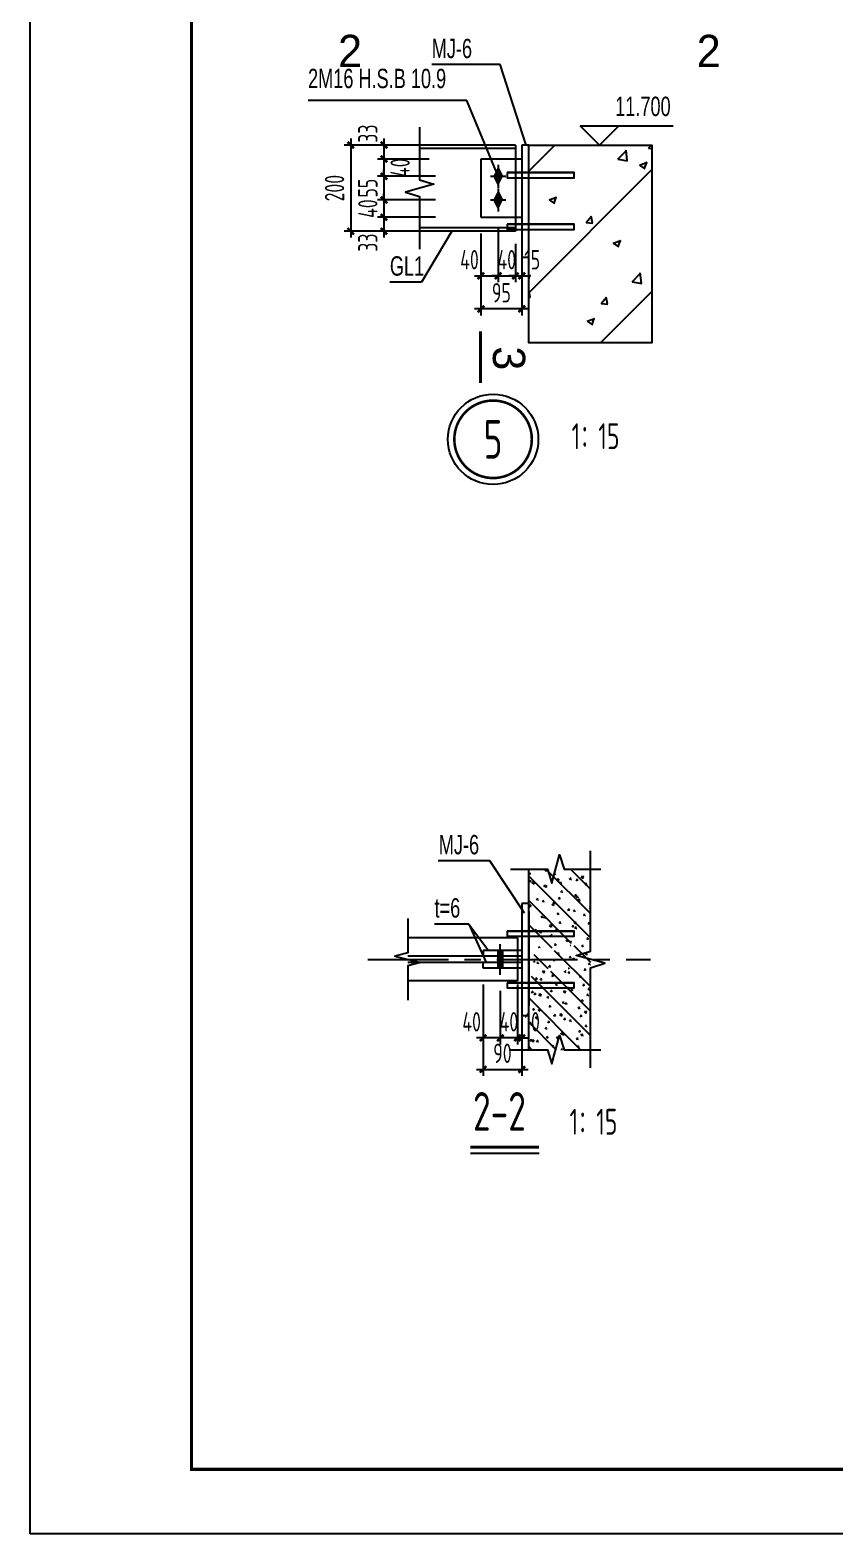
# Model space of a CAD drawing. Extents: x -803796 to -501762, y -1479216 to -846035.
# Drawn here: x -590862 to -572166, y -1479216 to -1444285 of the extents above; entities that cross this region are included whole.
import ezdxf
from ezdxf.enums import TextEntityAlignment as Align

# ---------------------------------------------------------------- set-up
doc = ezdxf.new("R2010")
doc.units = 0
doc.header["$LTSCALE"] = 1500
doc.linetypes.add('CENTER', pattern=[2, 1.25, -0.25, 0.25, -0.25])
doc.linetypes.add('DASHED', pattern=[19.05, 12.7, -6.35])
doc.layers.get('0').update_dxf_attribs({"linetype": 'CONTINUOUS'})
doc.layers.get('Defpoints').update_dxf_attribs({"linetype": 'CONTINUOUS'})
for name, color, linetype in [('AR-INT DECO', 140, 'CONTINUOUS'), ('AXIS', 253, 'CENTER'), ('BORDER', 7, 'CONTINUOUS'), ('DIM', 3, 'CONTINUOUS'), ('HATCH', 254, 'CONTINUOUS'), ('NUM', 7, 'CONTINUOUS'), ('STXT_GB_THIN', 2, 'CONTINUOUS'), ('STXT_GB_TNDSH', 6, 'DASHED'), ('STXT_GEN_PDX', 7, 'CONTINUOUS'), ('STXT_LS_THIN', 8, 'CONTINUOUS'), ('STXT_XG_END_THIN', 2, 'CONTINUOUS'), ('STXT_XG_THIN', 2, 'CONTINUOUS'), ('STXT_XG_TNDSH', 6, 'DASHED'), ('TEXT', 7, 'CONTINUOUS'), ('THICK', 6, 'CONTINUOUS'), ('THIN', 7, 'CONTINUOUS')]:
    doc.layers.add(name, color=color, linetype=linetype)
doc.styles.add('TSSD_Dimension', font='Tssdeng.shx', dxfattribs={"width": 0.7, "bigfont": 'hztxt.shx'})
doc.styles.add('TSSD_Label', font='tj03-romans1.shx', dxfattribs={"width": 0.7, "bigfont": 'hztxt.shx'})
doc.styles.add('TSSD_NORM', font='tssdeng.shx', dxfattribs={"width": 0.7, "bigfont": 'hztxt.shx'})
doc.styles.add('TSSD_Num', font='tssdeng.shx', dxfattribs={"width": 0.7, "bigfont": 'hztxt.shx'})
doc.dimstyles.new('TSSD_15_150', dxfattribs={"dimtxt": 450, "dimasz": 150, "dimexe": 150, "dimexo": 375, "dimgap": 150, "dimtad": 1, "dimdec": 0, "dimlfac": 0.1, "dimzin": 0, "dimdsep": 46, "dimtxsty": 'TSSD_Dimension', "dimblk": 'ARCHTICK', "dimblk1": 'ARCHTICK', "dimblk2": 'ARCHTICK', "dimcen": 0, "dimdle": 150, "dimclrt": 7, "dimadec": 0, "dimazin": 0, "dimtfac": 1, "dimtdec": 0, "dimtix": 1, "dimtmove": 2, "dimatfit": 3, "dimfxl": 1, "dimtolj": 1, "dimtzin": 0, "dimarcsym": 0})

# ---------------------------------------------------------------- blocks, each defined once
blk = doc.blocks.new('A$C01594A37')
at = {"layer": 'AR-INT DECO'}
for p, q in [((-125, 2336), (-125, 782)), ((-5, 2336), (-5, 782)), ((1075, 2336), (1075, 782)), ((1195, 2336), (1195, 782))]:
    blk.add_line(p, q, dxfattribs=at)
for points in [[(-125, 2336), (-5, 2336), (-5, 782), (-125, 782)], [(1075, 2336), (1195, 2336), (1195, 782), (1075, 782)], [(-765, 1994), (1835, 1994), (1835, 1834), (-765, 1834)]]:
    blk.add_lwpolyline(points, close=True, dxfattribs=at)
blk = doc.blocks.new('ts_idx2')
at = {"color": 0, "linetype": 'ByBlock', "lineweight": -2, "const_width": 0.0333}
blk.add_lwpolyline([(-0.5, 0, 1), (0.5, 0, 1)], format="xyb", close=True, dxfattribs=at)
at = {"color": 0, "linetype": 'ByBlock', "lineweight": -2}
blk.add_circle((0, 0), 0.583, dxfattribs=at)
at = {"color": 0, "linetype": 'ByBlock', "lineweight": -2, "style": 'TSSD_Num', "width": 0.7}
blk.add_attdef('A', text='', height=0.5, dxfattribs=at).set_placement((0, 0), align=Align.MIDDLE_CENTER)
blk = doc.blocks.new('_ArchTick')
at = {"color": 0, "linetype": 'ByBlock', "const_width": 0.4}
blk.add_lwpolyline([(-0.5, -0.5), (0.5, 0.5)], dxfattribs=at)
blk = doc.blocks.new('*D870')
at = {"layer": 'Defpoints', "color": 0, "transparency": 16777216}
for p in [(-579989, -1448502), (-580389, -1448632), (-579989, -1449994)]:
    blk.add_point(p, dxfattribs=at)
at = {"layer": 'DIM', "color": 0, "lineweight": -2, "transparency": 16777216}
for p, q in [((-579989, -1448877), (-579989, -1450144)), ((-580389, -1449007), (-580389, -1450144)), ((-580539, -1449994), (-579839, -1449994))]:
    blk.add_line(p, q, dxfattribs=at)
at = {"layer": 'DIM', "color": 0, "lineweight": -2, "transparency": 16777216, "xscale": 150, "yscale": 150, "zscale": 150, "rotation": 180}
blk.add_blockref('_ArchTick', (-580389, -1449994), dxfattribs=at)
at = {"layer": 'DIM', "color": 0, "lineweight": -2, "transparency": 16777216, "xscale": 150, "yscale": 150, "zscale": 150}
blk.add_blockref('_ArchTick', (-579989, -1449994), dxfattribs=at)
at = {"layer": 'DIM', "color": 7, "transparency": 16777216, "insert": (-580655, -1449619), "char_height": 450, "attachment_point": 5, "style": 'TSSD_Dimension'}
blk.add_mtext('\\A1;40', dxfattribs=at)
blk = doc.blocks.new('*D871')
at = {"layer": 'Defpoints', "color": 0, "transparency": 16777216}
for p in [(-579989, -1448502), (-579589, -1448877), (-579589, -1449994)]:
    blk.add_point(p, dxfattribs=at)
at = {"layer": 'DIM', "color": 0, "lineweight": -2, "transparency": 16777216}
for p, q in [((-579989, -1448877), (-579989, -1450144)), ((-579589, -1449252), (-579589, -1450144)), ((-579989, -1449994), (-580139, -1449994)), ((-579989, -1449994), (-579589, -1449994)), ((-579589, -1449994), (-579439, -1449994))]:
    blk.add_line(p, q, dxfattribs=at)
at = {"layer": 'DIM', "color": 0, "lineweight": -2, "transparency": 16777216, "xscale": 150, "yscale": 150, "zscale": 150}
blk.add_blockref('_ArchTick', (-579989, -1449994), dxfattribs=at)
at = {"layer": 'DIM', "color": 0, "lineweight": -2, "transparency": 16777216, "xscale": 150, "yscale": 150, "zscale": 150, "rotation": 180}
blk.add_blockref('_ArchTick', (-579589, -1449994), dxfattribs=at)
at = {"layer": 'DIM', "color": 7, "transparency": 16777216, "insert": (-579789, -1449619), "char_height": 450, "attachment_point": 5, "style": 'TSSD_Dimension'}
blk.add_mtext('\\A1;40', dxfattribs=at)
blk = doc.blocks.new('*D872')
at = {"layer": 'Defpoints', "color": 0, "transparency": 16777216}
for p in [(-579589, -1448877), (-579439, -1448877), (-579439, -1449994)]:
    blk.add_point(p, dxfattribs=at)
at = {"layer": 'DIM', "color": 0, "lineweight": -2, "transparency": 16777216}
for p, q in [((-579589, -1449252), (-579589, -1450144)), ((-579439, -1449252), (-579439, -1450144)), ((-579589, -1449994), (-579739, -1449994)), ((-579589, -1449994), (-579439, -1449994)), ((-579439, -1449994), (-579289, -1449994))]:
    blk.add_line(p, q, dxfattribs=at)
at = {"layer": 'DIM', "color": 0, "lineweight": -2, "transparency": 16777216, "xscale": 150, "yscale": 150, "zscale": 150}
blk.add_blockref('_ArchTick', (-579589, -1449994), dxfattribs=at)
at = {"layer": 'DIM', "color": 0, "lineweight": -2, "transparency": 16777216, "xscale": 150, "yscale": 150, "zscale": 150, "rotation": 180}
blk.add_blockref('_ArchTick', (-579439, -1449994), dxfattribs=at)
at = {"layer": 'DIM', "color": 7, "transparency": 16777216, "insert": (-579198, -1449619), "char_height": 450, "attachment_point": 5, "style": 'TSSD_Dimension'}
blk.add_mtext('\\A1;15', dxfattribs=at)
blk = doc.blocks.new('*D873')
at = {"layer": 'Defpoints', "color": 0, "transparency": 16777216}
for p in [(-580389, -1449257), (-579439, -1449257), (-580389, -1450762)]:
    blk.add_point(p, dxfattribs=at)
at = {"layer": 'DIM', "color": 0, "lineweight": -2, "transparency": 16777216}
for p, q in [((-580389, -1449632), (-580389, -1450912)), ((-579439, -1449632), (-579439, -1450912)), ((-579289, -1450762), (-580539, -1450762))]:
    blk.add_line(p, q, dxfattribs=at)
at = {"layer": 'DIM', "color": 0, "lineweight": -2, "transparency": 16777216, "xscale": 150, "yscale": 150, "zscale": 150, "rotation": 180}
blk.add_blockref('_ArchTick', (-580389, -1450762), dxfattribs=at)
at = {"layer": 'DIM', "color": 0, "lineweight": -2, "transparency": 16777216, "xscale": 150, "yscale": 150, "zscale": 150}
blk.add_blockref('_ArchTick', (-579439, -1450762), dxfattribs=at)
at = {"layer": 'DIM', "color": 7, "transparency": 16777216, "insert": (-579914, -1450387), "char_height": 450, "attachment_point": 5, "style": 'TSSD_Dimension'}
blk.add_mtext('\\A1;95', dxfattribs=at)
blk = doc.blocks.new('*D874')
at = {"layer": 'Defpoints', "color": 0, "transparency": 16777216}
for p in [(-581220, -1446957), (-582641, -1447282), (-581220, -1447282)]:
    blk.add_point(p, dxfattribs=at)
at = {"layer": 'DIM', "color": 0, "lineweight": -2, "transparency": 16777216}
for p, q in [((-582641, -1446807), (-582641, -1447432)), ((-581595, -1446957), (-582791, -1446957)), ((-581595, -1447282), (-582791, -1447282))]:
    blk.add_line(p, q, dxfattribs=at)
at = {"layer": 'DIM', "color": 0, "lineweight": -2, "transparency": 16777216, "xscale": 150, "yscale": 150, "zscale": 150}
for p, rotation in [((-582641, -1446957), 90), ((-582641, -1447282), 270)]:
    blk.add_blockref('_ArchTick', p, dxfattribs=dict(at, rotation=rotation))
at = {"layer": 'DIM', "color": 7, "transparency": 16777216, "insert": (-583016, -1446691), "char_height": 450, "attachment_point": 5, "rotation": 90, "style": 'TSSD_Dimension'}
blk.add_mtext('\\A1;33', dxfattribs=at)
blk = doc.blocks.new('*D875')
at = {"layer": 'Defpoints', "color": 0, "transparency": 16777216}
for p in [(-581220, -1447282), (-582641, -1447682), (-581068, -1447682)]:
    blk.add_point(p, dxfattribs=at)
at = {"layer": 'DIM', "color": 0, "lineweight": -2, "transparency": 16777216}
for p, q in [((-582641, -1447132), (-582641, -1447832)), ((-581595, -1447282), (-582791, -1447282)), ((-581443, -1447682), (-582791, -1447682))]:
    blk.add_line(p, q, dxfattribs=at)
at = {"layer": 'DIM', "color": 0, "lineweight": -2, "transparency": 16777216, "xscale": 150, "yscale": 150, "zscale": 150}
for p, rotation in [((-582641, -1447282), 90), ((-582641, -1447682), 270)]:
    blk.add_blockref('_ArchTick', p, dxfattribs=dict(at, rotation=rotation))
at = {"layer": 'DIM', "color": 7, "transparency": 16777216, "insert": (-582266, -1447482), "char_height": 450, "attachment_point": 5, "rotation": 90, "style": 'TSSD_Dimension'}
blk.add_mtext('\\A1;40', dxfattribs=at)
blk = doc.blocks.new('*D876')
at = {"layer": 'Defpoints', "color": 0, "transparency": 16777216}
for p in [(-581068, -1447682), (-582641, -1448232), (-581068, -1448232)]:
    blk.add_point(p, dxfattribs=at)
at = {"layer": 'DIM', "color": 0, "lineweight": -2, "transparency": 16777216}
for p, q in [((-582641, -1447682), (-582641, -1447532)), ((-581443, -1447682), (-582791, -1447682)), ((-582641, -1447682), (-582641, -1448232)), ((-581443, -1448232), (-582791, -1448232)), ((-582641, -1448232), (-582641, -1448382))]:
    blk.add_line(p, q, dxfattribs=at)
at = {"layer": 'DIM', "color": 0, "lineweight": -2, "transparency": 16777216, "xscale": 150, "yscale": 150, "zscale": 150}
for p, rotation in [((-582641, -1447682), 270), ((-582641, -1448232), 90)]:
    blk.add_blockref('_ArchTick', p, dxfattribs=dict(at, rotation=rotation))
at = {"layer": 'DIM', "color": 7, "transparency": 16777216, "insert": (-583016, -1447957), "char_height": 450, "attachment_point": 5, "rotation": 90, "style": 'TSSD_Dimension'}
blk.add_mtext('\\A1;55', dxfattribs=at)
blk = doc.blocks.new('*D877')
at = {"layer": 'Defpoints', "color": 0, "transparency": 16777216}
for p in [(-581068, -1448232), (-582641, -1448632), (-581068, -1448632)]:
    blk.add_point(p, dxfattribs=at)
at = {"layer": 'DIM', "color": 0, "lineweight": -2, "transparency": 16777216}
for p, q in [((-581443, -1448232), (-582791, -1448232)), ((-582641, -1448232), (-582641, -1448082)), ((-582641, -1448232), (-582641, -1448632)), ((-581443, -1448632), (-582791, -1448632)), ((-582641, -1448632), (-582641, -1448782))]:
    blk.add_line(p, q, dxfattribs=at)
at = {"layer": 'DIM', "color": 0, "lineweight": -2, "transparency": 16777216, "xscale": 150, "yscale": 150, "zscale": 150}
for p, rotation in [((-582641, -1448232), 270), ((-582641, -1448632), 90)]:
    blk.add_blockref('_ArchTick', p, dxfattribs=dict(at, rotation=rotation))
at = {"layer": 'DIM', "color": 7, "transparency": 16777216, "insert": (-583016, -1448432), "char_height": 450, "attachment_point": 5, "rotation": 90, "style": 'TSSD_Dimension'}
blk.add_mtext('\\A1;40', dxfattribs=at)
blk = doc.blocks.new('*D878')
at = {"layer": 'Defpoints', "color": 0, "transparency": 16777216}
for p in [(-581068, -1448632), (-582641, -1448957), (-581068, -1448957)]:
    blk.add_point(p, dxfattribs=at)
at = {"layer": 'DIM', "color": 0, "lineweight": -2, "transparency": 16777216}
for p, q in [((-582641, -1448482), (-582641, -1449107)), ((-581443, -1448632), (-582791, -1448632)), ((-581443, -1448957), (-582791, -1448957))]:
    blk.add_line(p, q, dxfattribs=at)
at = {"layer": 'DIM', "color": 0, "lineweight": -2, "transparency": 16777216, "xscale": 150, "yscale": 150, "zscale": 150}
for p, rotation in [((-582641, -1448632), 90), ((-582641, -1448957), 270)]:
    blk.add_blockref('_ArchTick', p, dxfattribs=dict(at, rotation=rotation))
at = {"layer": 'DIM', "color": 7, "transparency": 16777216, "insert": (-583016, -1449223), "char_height": 450, "attachment_point": 5, "rotation": 90, "style": 'TSSD_Dimension'}
blk.add_mtext('\\A1;33', dxfattribs=at)
blk = doc.blocks.new('*D879')
at = {"layer": 'Defpoints', "color": 0, "transparency": 16777216}
for p in [(-581220, -1446957), (-583414, -1448957), (-581220, -1448957)]:
    blk.add_point(p, dxfattribs=at)
at = {"layer": 'DIM', "color": 0, "lineweight": -2, "transparency": 16777216}
for p, q in [((-583414, -1446807), (-583414, -1449107)), ((-581595, -1446957), (-583564, -1446957)), ((-581595, -1448957), (-583564, -1448957))]:
    blk.add_line(p, q, dxfattribs=at)
at = {"layer": 'DIM', "color": 0, "lineweight": -2, "transparency": 16777216, "xscale": 150, "yscale": 150, "zscale": 150}
for p, rotation in [((-583414, -1446957), 90), ((-583414, -1448957), 270)]:
    blk.add_blockref('_ArchTick', p, dxfattribs=dict(at, rotation=rotation))
at = {"layer": 'DIM', "color": 7, "transparency": 16777216, "insert": (-583789, -1447957), "char_height": 450, "attachment_point": 5, "rotation": 90, "style": 'TSSD_Dimension'}
blk.add_mtext('\\A1;200', dxfattribs=at)
blk = doc.blocks.new('*D880')
at = {"layer": 'Defpoints', "color": 0, "transparency": 16777216}
for p in [(-579539, -1466077), (-579439, -1466077), (-579539, -1467696)]:
    blk.add_point(p, dxfattribs=at)
at = {"layer": 'DIM', "color": 0, "lineweight": -2, "transparency": 16777216}
for p, q in [((-579539, -1466452), (-579539, -1467846)), ((-579439, -1466452), (-579439, -1467846)), ((-579539, -1467696), (-579689, -1467696)), ((-579439, -1467696), (-579539, -1467696)), ((-579439, -1467696), (-579289, -1467696))]:
    blk.add_line(p, q, dxfattribs=at)
at = {"layer": 'DIM', "color": 0, "lineweight": -2, "transparency": 16777216, "xscale": 150, "yscale": 150, "zscale": 150}
blk.add_blockref('_ArchTick', (-579539, -1467696), dxfattribs=at)
at = {"layer": 'DIM', "color": 0, "lineweight": -2, "transparency": 16777216, "xscale": 150, "yscale": 150, "zscale": 150, "rotation": 180}
blk.add_blockref('_ArchTick', (-579439, -1467696), dxfattribs=at)
at = {"layer": 'DIM', "color": 7, "transparency": 16777216, "insert": (-579198, -1467321), "char_height": 450, "attachment_point": 5, "style": 'TSSD_Dimension'}
blk.add_mtext('\\A1;10', dxfattribs=at)
blk = doc.blocks.new('*D881')
at = {"layer": 'Defpoints', "color": 0, "transparency": 16777216}
for p in [(-579939, -1466227), (-579539, -1466077), (-579939, -1467696)]:
    blk.add_point(p, dxfattribs=at)
at = {"layer": 'DIM', "color": 0, "lineweight": -2, "transparency": 16777216}
for p, q in [((-579939, -1466602), (-579939, -1467846)), ((-579539, -1466452), (-579539, -1467846)), ((-579939, -1467696), (-580089, -1467696)), ((-579539, -1467696), (-579939, -1467696)), ((-579539, -1467696), (-579389, -1467696))]:
    blk.add_line(p, q, dxfattribs=at)
at = {"layer": 'DIM', "color": 0, "lineweight": -2, "transparency": 16777216, "xscale": 150, "yscale": 150, "zscale": 150}
blk.add_blockref('_ArchTick', (-579939, -1467696), dxfattribs=at)
at = {"layer": 'DIM', "color": 0, "lineweight": -2, "transparency": 16777216, "xscale": 150, "yscale": 150, "zscale": 150, "rotation": 180}
blk.add_blockref('_ArchTick', (-579539, -1467696), dxfattribs=at)
at = {"layer": 'DIM', "color": 7, "transparency": 16777216, "insert": (-579739, -1467321), "char_height": 450, "attachment_point": 5, "style": 'TSSD_Dimension'}
blk.add_mtext('\\A1;40', dxfattribs=at)
blk = doc.blocks.new('*D882')
at = {"layer": 'Defpoints', "color": 0, "transparency": 16777216}
for p in [(-580339, -1466077), (-579939, -1466227), (-580339, -1467696)]:
    blk.add_point(p, dxfattribs=at)
at = {"layer": 'DIM', "color": 0, "lineweight": -2, "transparency": 16777216}
for p, q in [((-580339, -1466452), (-580339, -1467846)), ((-579939, -1466602), (-579939, -1467846)), ((-579789, -1467696), (-580489, -1467696))]:
    blk.add_line(p, q, dxfattribs=at)
at = {"layer": 'DIM', "color": 0, "lineweight": -2, "transparency": 16777216, "xscale": 150, "yscale": 150, "zscale": 150, "rotation": 180}
blk.add_blockref('_ArchTick', (-580339, -1467696), dxfattribs=at)
at = {"layer": 'DIM', "color": 0, "lineweight": -2, "transparency": 16777216, "xscale": 150, "yscale": 150, "zscale": 150}
blk.add_blockref('_ArchTick', (-579939, -1467696), dxfattribs=at)
at = {"layer": 'DIM', "color": 7, "transparency": 16777216, "insert": (-580605, -1467321), "char_height": 450, "attachment_point": 5, "style": 'TSSD_Dimension'}
blk.add_mtext('\\A1;40', dxfattribs=at)
blk = doc.blocks.new('*D883')
at = {"layer": 'Defpoints', "color": 0, "transparency": 16777216}
for p in [(-580339, -1466452), (-579439, -1466452), (-579439, -1468427)]:
    blk.add_point(p, dxfattribs=at)
at = {"layer": 'DIM', "color": 0, "lineweight": -2, "transparency": 16777216}
for p, q in [((-580339, -1466827), (-580339, -1468577)), ((-579439, -1466827), (-579439, -1468577)), ((-580489, -1468427), (-579289, -1468427))]:
    blk.add_line(p, q, dxfattribs=at)
at = {"layer": 'DIM', "color": 0, "lineweight": -2, "transparency": 16777216, "xscale": 150, "yscale": 150, "zscale": 150, "rotation": 180}
blk.add_blockref('_ArchTick', (-580339, -1468427), dxfattribs=at)
at = {"layer": 'DIM', "color": 0, "lineweight": -2, "transparency": 16777216, "xscale": 150, "yscale": 150, "zscale": 150}
blk.add_blockref('_ArchTick', (-579439, -1468427), dxfattribs=at)
at = {"layer": 'DIM', "color": 7, "transparency": 16777216, "insert": (-579889, -1468052), "char_height": 450, "attachment_point": 5, "style": 'TSSD_Dimension'}
blk.add_mtext('\\A1;90', dxfattribs=at)

msp = doc.modelspace()

# ---------------------------------------------------------------- hatches: boundary and pattern name
at = {"layer": 'HATCH'}
h = msp.add_hatch(dxfattribs=at)
h.set_pattern_fill('ARMOREDW', color=256, scale=250, style=0)
h.set_pattern_definition([(50, (4695536.4, 7999183.5), (1793.15046, -156.88034), [187.5, -2062.5]), (355, (4695536.4, 7999183.5), (-346.87833, 1880.48033), [150, -1650]), (100.4514, (4695685.8, 7999170.5), (1446.27345, 1723.59886), [159.35047, -1752.85528]), (46.1842, (4695536.4, 7999683.5), (2668.1026, -413.79754), [281.25, -3093.75]), (96.6356, (4695758.7, 7999649), (2336.65676, 2435.2947), [239.0257, -2629.2825]), (351.1842, (4695536.4, 7999683.5), (2336.65486, 2435.2965), [225, -2475]), (21, (4695786.4, 7999558.5), (1492.26763, -1006.54723), [187.5, -2062.5]), (326, (4695786.4, 7999558.5), (608.28833, 1812.8751), [150, -1650]), (71.4514, (4695910.7, 7999474.7), (2100.55657, 806.32624), [159.35047, -1752.85528]), (45, (4695536.4, 7999183.5), (-1414.21356, 1414.21356), [])])
h.paths.add_polyline_path([(-576415.4, -1446957.1), (-576734.9, -1446957.1), (-577075.2, -1446957.1), (-577255.2, -1446957.1), (-577360.2, -1446957.1), (-579279.2, -1446957.1), (-579279.2, -1451551.1), (-578014.1, -1451551.1), (-577255.2, -1451551.1), (-577075.2, -1451551.1), (-576970.2, -1451551.1), (-576415.4, -1451551.1), (-576415.4, -1447875.6), (-576415.4, -1447770.6), (-576415.4, -1447590.6), (-576415.4, -1447485.6)])
h = msp.add_hatch(dxfattribs=at)
h.set_pattern_fill('ARMOREDW', color=256, scale=50, angle=90, style=0)
h.set_pattern_definition([(140, (-1528727.26, -956289.85), (31.37607, 358.63009), [37.5, -412.5]), (85, (-1528727.26, -956289.85), (-376.09607, -69.37567), [30, -330]), (190.4514, (-1528724.65, -956259.96), (-344.71977, 289.25469), [31.8701, -350.57106]), (136.1842, (-1528827.26, -956289.85), (82.7595, 533.62052), [56.25, -618.75]), (186.6356, (-1528820.37, -956245.4), (-487.05894, 467.33135), [47.80514, -525.8565]), (81.1842, (-1528827.26, -956289.85), (-487.0593, 467.33097), [45, -495]), (111, (-1528802.26, -956239.85), (201.309445, 298.45353), [37.5, -412.5]), (56, (-1528802.26, -956239.85), (-362.57502, 121.65767), [30, -330]), (161.4514, (-1528785.5, -956214.98), (-161.26525, 420.11131), [31.8701, -350.57106]), (135, (-1528727.26, -956289.85), (-282.84271, -282.84271), [])])
edge = h.paths.add_edge_path()
edge.add_arc((-578379.2, -1466232), 90, 360, 450, ccw=False)
edge.add_line((-578289.2, -1466232), (-578289.2, -1466412))
edge.add_line((-578289.2, -1466412), (-578229.2, -1466412))
edge.add_line((-578229.2, -1466412), (-578229.2, -1466232))
edge.add_arc((-578379.2, -1466232), 150, 360, 450)
edge.add_line((-578379.2, -1466082), (-579119.2, -1466082))
edge.add_arc((-579119.2, -1466042), 40, 180, 270, ccw=False)
edge.add_line((-579159.2, -1466042), (-579159.2, -1465702))
edge.add_arc((-579119.2, -1465702), 40, 90, 180, ccw=False)
edge.add_line((-579119.2, -1465662), (-578379.2, -1465662))
edge.add_arc((-578379.2, -1465512), 150, 270, 360)
edge.add_line((-578229.2, -1465512), (-578229.2, -1465332))
edge.add_line((-578229.2, -1465332), (-578289.2, -1465332))
edge.add_line((-578289.2, -1465332), (-578289.2, -1465512))
edge.add_arc((-578379.2, -1465512), 90, 270, 360, ccw=False)
edge.add_line((-578379.2, -1465602), (-579179.2, -1465602))
edge.add_arc((-579179.2, -1465642), 40, 450, 540)
edge.add_line((-579219.2, -1465642), (-579219.2, -1465422))
edge.add_line((-579219.2, -1465422), (-579279.2, -1465422))
edge.add_line((-579279.2, -1465422), (-579279.2, -1463773))
edge.add_line((-579279.2, -1463773), (-577843, -1463773))
edge.add_line((-577843, -1463773), (-577843, -1467971))
edge.add_line((-577843, -1467971), (-579279.2, -1467971))
edge.add_line((-579279.2, -1467971), (-579279.2, -1466322))
edge.add_line((-579279.2, -1466322), (-579219.2, -1466322))
edge.add_line((-579219.2, -1466322), (-579219.2, -1466102))
edge.add_arc((-579179.2, -1466102), 40, 180, 270)
edge.add_line((-579179.2, -1466142), (-578379.2, -1466142))
at = {"layer": 'STXT_LS_THIN'}
for points in [[(-579989.2, -1447502.1), (-580079.2, -1447682.1), (-579989.2, -1447862.1), (-579899.2, -1447682.1)], [(-579989.2, -1448052.1), (-580079.2, -1448232.1), (-579989.2, -1448412.1), (-579899.2, -1448232.1)]]:
    msp.add_hatch(color=256, dxfattribs=at).paths.add_polyline_path(points)

# ---------------------------------------------------------------- linework, layer by layer
at = {"layer": 'AR-INT DECO'}
for p, q in [((-579279.2, -1448957.1, -9.3), (-579279.2, -1446957.1, -9.3)), ((-579279.2, -1467971, -9.3), (-579279.2, -1463773, -9.3)), ((-580671.6, -1465050.3, -9.3), (-580212.5, -1465667, -9.3)), ((-580671.6, -1465050.3, -9.3), (-580269.1, -1465947, -9.3))]:
    msp.add_line(p, q, dxfattribs=at)
at = {"layer": 'AR-INT DECO', "elevation": -9.3}
msp.add_lwpolyline([(-579279.2, -1446957.1), (-576415.4, -1446957.1), (-576415.4, -1451551.1), (-579279.2, -1451551.1)], close=True, dxfattribs=at)
at = {"layer": 'AXIS'}
for p, q in [((-579939.2, -1466227, -9.3), (-579939.2, -1465517, -9.3)), ((-583017, -1465872, -9.3), (-576449.6, -1465872, -9.3))]:
    msp.add_line(p, q, dxfattribs=at)
at = {"layer": 'BORDER', "elevation": -3.1}
msp.add_lwpolyline([(-590861.8, -1479216.4), (-590861.8, -1416216.4), (-501761.8, -1416216.4), (-501761.8, -1479216.4)], close=True, dxfattribs=at)
at = {"layer": 'BORDER', "const_width": 75, "elevation": -3.1}
msp.add_lwpolyline([(-587111.8, -1477716.4), (-587111.8, -1417716.4), (-503261.8, -1417716.4), (-503261.8, -1477716.4)], close=True, dxfattribs=at)
at = {"layer": 'NUM', "const_width": 75, "elevation": -12.4}
msp.add_lwpolyline([(-579036.5, -1470233), (-580632.3, -1470233)], dxfattribs=at)
at = {"layer": 'NUM', "elevation": -12.4}
msp.add_lwpolyline([(-579036.5, -1470383), (-580632.3, -1470383)], dxfattribs=at)
at = {"layer": 'STXT_GB_THIN'}
for p, q in [((-579439.2, -1447282.1, -9.3), (-580389.2, -1447282.1, -9.3)), ((-580389.2, -1447282.1, -9.3), (-580389.2, -1448632.1, -9.3)), ((-580389.2, -1448632.1, -9.3), (-579439.2, -1448632.1, -9.3))]:
    msp.add_line(p, q, dxfattribs=at)
at = {"layer": 'STXT_GB_TNDSH'}
for p, q in [((-579439.2, -1465667, -9.3), (-580339.2, -1465667, -9.3)), ((-580339.2, -1465667, -9.3), (-580339.2, -1465797, -9.3)), ((-579439.2, -1465797, -9.3), (-580339.2, -1465797, -9.3)), ((-579439.2, -1465947, -9.3), (-580339.2, -1465947, -9.3)), ((-580339.2, -1466077, -9.3), (-580339.2, -1465947, -9.3)), ((-579439.2, -1466077, -9.3), (-580339.2, -1466077, -9.3))]:
    msp.add_line(p, q, dxfattribs=at)
at = {"layer": 'STXT_GEN_PDX', "elevation": -9.3}
msp.add_lwpolyline([(-582089.1, -1464922), (-582089.1, -1465722), (-582389.1, -1465797), (-581789.1, -1465947), (-582089.1, -1466022), (-582089.1, -1466822)], dxfattribs=at)
at = {"layer": 'STXT_LS_THIN'}
for p, q in [((-579989.2, -1447502.1, -9.3), (-580079.2, -1447682.1, -9.3)), ((-579989.2, -1447412.1, -9.3), (-579989.2, -1447952.1, -9.3)), ((-579989.2, -1447502.1, -9.3), (-579899.2, -1447682.1, -9.3)), ((-580169.2, -1447682.1, -9.3), (-579809.2, -1447682.1, -9.3)), ((-579989.2, -1447862.1, -9.3), (-580079.2, -1447682.1, -9.3)), ((-579989.2, -1447862.1, -9.3), (-579899.2, -1447682.1, -9.3)), ((-580169.2, -1448232.1, -9.3), (-579809.2, -1448232.1, -9.3)), ((-579989.2, -1448052.1, -9.3), (-580079.2, -1448232.1, -9.3)), ((-579989.2, -1448412.1, -9.3), (-580079.2, -1448232.1, -9.3)), ((-579989.2, -1447962.1, -9.3), (-579989.2, -1448502.1, -9.3)), ((-579989.2, -1448052.1, -9.3), (-579899.2, -1448232.1, -9.3)), ((-579989.2, -1448412.1, -9.3), (-579899.2, -1448232.1, -9.3))]:
    msp.add_line(p, q, dxfattribs=at)
at = {"layer": 'STXT_LS_THIN', "const_width": 150, "elevation": -9.3}
msp.add_lwpolyline([(-579939.2, -1465667), (-579939.2, -1466077)], dxfattribs=at)
at = {"layer": 'STXT_XG_END_THIN'}
msp.add_line((-579589.2, -1446957.1, -9.3), (-579589.2, -1448957.1, -9.3), dxfattribs=at)
at = {"layer": 'STXT_XG_THIN'}
for p, q in [((-579589.2, -1446957.1, -9.3), (-581812.2, -1446957.1, -9.3)), ((-579589.2, -1447037.1, -9.3), (-581812.2, -1447037.1, -9.3)), ((-579589.2, -1448877.1, -9.3), (-581812.2, -1448877.1, -9.3)), ((-579589.2, -1448957.1, -9.3), (-581812.2, -1448957.1, -9.3)), ((-579279.2, -1464797.6, -9.3), (-579279.2, -1466946.4, -9.3)), ((-579539.2, -1465372, -9.3), (-582089.1, -1465372, -9.3)), ((-579539.2, -1465372, -9.3), (-579539.2, -1466372, -9.3)), ((-579539.2, -1466372, -9.3), (-582089.1, -1466372, -9.3))]:
    msp.add_line(p, q, dxfattribs=at)
at = {"layer": 'STXT_XG_TNDSH'}
for p, q in [((-579589.2, -1447282.1, -9.3), (-579589.2, -1448632.1, -9.3)), ((-579539.2, -1465797, -9.3), (-582089.1, -1465797, -9.3)), ((-579539.2, -1465947, -9.3), (-582089.1, -1465947, -9.3))]:
    msp.add_line(p, q, dxfattribs=at)
at = {"layer": 'TEXT'}
for p, q in [((-579939.6, -1445087.5, -9.3), (-581531.8, -1445087.5, -9.3)), ((-579335.1, -1446957.5, -9.3), (-579939.6, -1445087.5, -9.3)), ((-580715.5, -1445919, -9.3), (-584404.7, -1445919, -9.3)), ((-579989.2, -1447682.1, -9.3), (-580715.5, -1445919, -9.3)), ((-581067.9, -1448957.1, -9.3), (-581772.4, -1450139.6, -9.3)), ((-581772.4, -1450139.6, -9.3), (-582503.9, -1450139.6, -9.3)), ((-580183, -1463580.5, -9.3), (-581383, -1463580.5, -9.3)), ((-579374, -1464794.7, -9.3), (-580183, -1463580.5, -9.3)), ((-580671.6, -1465050.3, -9.3), (-581466.6, -1465050.3, -9.3))]:
    msp.add_line(p, q, dxfattribs=at)
at = {"layer": 'THICK', "const_width": 75, "elevation": -15.5}
msp.add_lwpolyline([(-580398.1, -1451280.4), (-580398.1, -1452480.4)], dxfattribs=at)
at = {"layer": 'THIN'}
for p, q in [((-577631.9, -1446957.1, -9.3), (-578081.9, -1446507.1, -9.3)), ((-578081.9, -1446507.1, -9.3), (-577181.9, -1446507.1, -9.3)), ((-577631.9, -1446957.1, -9.3), (-577181.9, -1446507.1, -9.3)), ((-577181.9, -1446507.1, -9.3), (-575921.9, -1446507.1, -9.3))]:
    msp.add_line(p, q, dxfattribs=at)
at = {"layer": 'THIN', "elevation": -9.3}
for points in [[(-581812.2, -1446537.1), (-581812.2, -1447762.1), (-581482.2, -1447867.1), (-582142.2, -1448047.1), (-581812.2, -1448152.1), (-581812.2, -1449377.1)], [(-579699.2, -1463773), (-578846.1, -1463773), (-578741.1, -1464103), (-578561.1, -1463443), (-578456.1, -1463773), (-577603, -1463773)], [(-577843, -1468391), (-577843, -1466067), (-577513, -1465962), (-578173, -1465782), (-577843, -1465677), (-577843, -1463353)], [(-579699.2, -1467971), (-578846.1, -1467971), (-578741.1, -1468301), (-578561.1, -1467641), (-578456.1, -1467971), (-577603, -1467971)]]:
    msp.add_lwpolyline(points, dxfattribs=at)

# ---------------------------------------------------------------- block references
at = {"layer": 'AR-INT DECO', "xscale": -1, "rotation": 90}
for p in [(-577444.9, -1447722.2, -9.3), (-577444.9, -1465337.1, -9.3)]:
    msp.add_blockref('A$C01594A37', p, dxfattribs=at)
at = {"layer": 'THIN'}
ref = msp.add_blockref('ts_idx2', (-580106.8, -1453790.6, -12.4), dxfattribs=dict(at, xscale=1800, yscale=1800, zscale=1800))
ref.add_attrib('1', '5', dxfattribs={"height": 900, "style": 'TSSD_Num', "width": 0.7}).set_placement((-580106.8, -1453790.6, -12.4), align=Align.MIDDLE_CENTER)

# ---------------------------------------------------------------- texts
at = {"layer": 'NUM', "style": 'TSSD_NORM', "width": 0.7}
for s, height, p in [(' 1：15', 600, (-578537.6, -1454198.9, -12.4)), ('2-2', 900, (-580573.4, -1470122.2, -12.4)), (' 1：15', 600, (-578586.5, -1470122.2, -12.4))]:
    msp.add_text(s, height=height, dxfattribs=at).set_placement(p, align=Align.BOTTOM_LEFT)
at = {"layer": 'TEXT', "style": 'TSSD_Label', "width": 0.7}
for s, p in [('MJ-6', (-581531.8, -1444937.5, -9.3)), ('GL1', (-582503.9, -1449989.6, -9.3)), ('MJ-6', (-581368, -1463430.5, -9.3)), ('t=6', (-581466.6, -1464900.3, -9.3))]:
    msp.add_text(s, height=450, dxfattribs=at).set_placement(p)
msp.add_text('2M16 H.S.B 10.9', height=450, dxfattribs=at).set_placement((-584404.7, -1445769, -9.3), align=Align.BOTTOM_LEFT)
at = {"layer": 'THICK', "style": 'TSSD_Label'}
for p in [(-583708, -1445144.6, -9.3), (-575377, -1445144.6, -9.3)]:
    msp.add_text('2', height=750, dxfattribs=at).set_placement(p)
msp.add_text('3', height=750, rotation=270, dxfattribs=at).set_placement((-580110.6, -1451630.4, -15.5))
at = {"layer": 'THIN', "style": 'TSSD_Label', "width": 0.7}
msp.add_text('11.700', height=450, dxfattribs=at).set_placement((-575981.9, -1446417.1, -9.3), align=Align.BOTTOM_RIGHT)

# ---------------------------------------------------------------- dimensions: what is measured, and where the dimension line sits
at = {"layer": 'DIM'}
for base, p1, p2, angle, picture, middle in [((-582640.6644489, -1447282.0832291, -9.3073604), (-581219.7948963, -1446957.0832291, -9.3073604), (-581219.7948963, -1447282.0832291, -9.3073604), 90, '*D874', (-583015.6644489, -1446691.1216906, -9.3073604)), ((-582640.7, -1447682.1, -9.3), (-581219.8, -1447282.1, -9.3), (-581067.9, -1447682.1, -9.3), 90, '*D875', (-582265.7, -1447482.1, -9.3)), ((-582640.6644489, -1448957.0832291, -9.3073604), (-581067.922804, -1448632.0832291, -9.3073604), (-581067.922804, -1448957.0832291, -9.3073604), 90, '*D878', (-583015.6644489, -1449223.0447676, -9.3073604)), ((-580339.2, -1467695.6, -9.3), (-579939.2, -1466227, -9.3), (-580339.2, -1466077, -9.3), 180, '*D882', (-580605.2, -1467320.6, -9.3)), ((-579539.2, -1467695.6, -9.3), (-579439.2, -1466077, -9.3), (-579539.2, -1466077, -9.3), 180, '*D880', (-579197.5, -1467320.6, -9.3))]:
    dim = msp.add_linear_dim(base=base, p1=p1, p2=p2, angle=angle, dimstyle='TSSD_15_150', dxfattribs=at)
    dim.commit()
    dim.dimension.update_dxf_attribs({"geometry": picture, "text_midpoint": middle, "dimtype": 160})
for base, p1, p2, angle, picture, middle in [((-583414.3, -1448957.1, -9.3), (-581219.8, -1446957.1, -9.3), (-581219.8, -1448957.1, -9.3), 90, '*D879', (-583789.3, -1447957.1, -9.3)), ((-582640.7, -1448232.1, -9.3), (-581067.9, -1447682.1, -9.3), (-581067.9, -1448232.1, -9.3), 90, '*D876', (-583015.7, -1447957.1, -9.3)), ((-582640.7, -1448632.1, -9.3), (-581067.9, -1448232.1, -9.3), (-581067.9, -1448632.1, -9.3), 90, '*D877', (-583015.7, -1448432.1, -9.3)), ((-579939.2, -1467695.6, -9.3), (-579539.2, -1466077, -9.3), (-579939.2, -1466227, -9.3), 180, '*D881', (-579739.2, -1467320.6, -9.3)), ((-579439.2, -1468426.9, -9.3), (-580339.2, -1466452, -9.3), (-579439.2, -1466452, -9.3), 180, '*D883', (-579889.2, -1468051.9, -9.3))]:
    dim = msp.add_linear_dim(base=base, p1=p1, p2=p2, angle=angle, dimstyle='TSSD_15_150', dxfattribs=at)
    dim.commit()
    dim.dimension.update_dxf_attribs({"geometry": picture, "text_midpoint": middle})
for base, p1, p2, picture, middle in [((-579989.2, -1449994.3, -9.3), (-580389.2, -1448632.1, -9.3), (-579989.2, -1448502.1, -9.3), '*D870', (-580655.2, -1449619.3, -9.3)), ((-579439.2, -1449994.3, -9.3), (-579589.2, -1448877.1, -9.3), (-579439.2, -1448877.1, -9.3), '*D872', (-579197.5, -1449619.3, -9.3))]:
    dim = msp.add_linear_dim(base=base, p1=p1, p2=p2, dimstyle='TSSD_15_150', dxfattribs=at)
    dim.commit()
    dim.dimension.update_dxf_attribs({"geometry": picture, "text_midpoint": middle, "dimtype": 160})
for base, p1, p2, picture, middle in [((-579589.2, -1449994.3, -9.3), (-579989.2, -1448502.1, -9.3), (-579589.2, -1448877.1, -9.3), '*D871', (-579789.2, -1449619.3, -9.3)), ((-580389.2, -1450762.2, -9.3), (-579439.2, -1449257.1, -9.3), (-580389.2, -1449257.1, -9.3), '*D873', (-579914.2, -1450387.2, -9.3))]:
    dim = msp.add_linear_dim(base=base, p1=p1, p2=p2, dimstyle='TSSD_15_150', dxfattribs=at)
    dim.commit()
    dim.dimension.update_dxf_attribs({"geometry": picture, "text_midpoint": middle})

doc.saveas('drawing.dxf')
